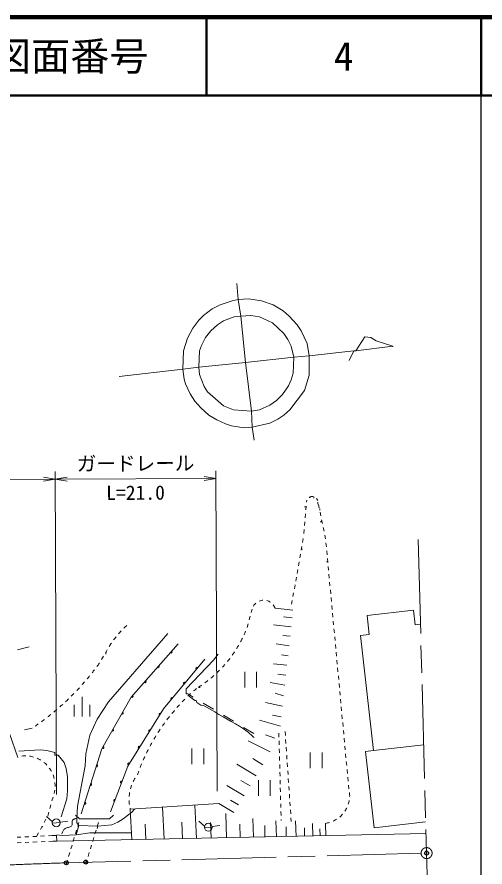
# Model space of a CAD drawing. Units: millimetres, scale not verified. Extents: x 40000 to 680000, y 20000 to 380000.
# Drawn here: x 519850 to 579500, y 271621 to 380000 of the extents above; entities that cross this region are included whole.
import ezdxf
from ezdxf.enums import TextEntityAlignment as Align

# ---------------------------------------------------------------- set-up
doc = ezdxf.new("R2010")
doc.units = ezdxf.units.MM
doc.header["$LTSCALE"] = 1000
doc.header["$PDMODE"] = 32
doc.header["$PDSIZE"] = 500
doc.linetypes.add('CHAIN', pattern=[18.5, 12, -1.5, 3.5, -1.5])
for name, color, linetype, lineweight in [('M-BGD', 7, 'Continuous', 13), ('M-BMK', 2, 'CHAIN', 13), ('M-STR-HTXT', 7, 'Continuous', 13), ('M-TTL', 2, 'Continuous', 140), ('M-TTL-BAND', 7, 'Continuous', 25), ('M-TTL-LINE', 7, 'Continuous', 50)]:
    doc.layers.add(name, color=color, linetype=linetype, lineweight=lineweight)
doc.layers.add('M-OTRS', color=6, linetype='Continuous')
doc.layers.add('M-TTL-TXT', color=7, linetype='Continuous')
doc.styles.add('ＭＳ ゴシック', font='')
doc.styles.get('ＭＳ ゴシック').set_extended_font_data('MS Gothic')

# ---------------------------------------------------------------- blocks, each defined once
blk = doc.blocks.new('電話柱1')
at = {"color": 7, "linetype": 'Continuous', "lineweight": 13}
for p, q in [((-1.203, 0.848), (-0.496, 0.14)), ((-0.516, 0.002), (0.484, 0.002)), ((1.475, 0.164), (0.478, 0.078))]:
    blk.add_line(p, q, dxfattribs=at)
blk.add_circle((-0.016, 0.002), 0.5, dxfattribs=at)
blk = doc.blocks.new('荒地')
at = {"color": 7, "linetype": 'Continuous', "lineweight": 13}
for p, q in [((0, 0), (0, 2.5)), ((-1, 1.5), (-1, 0)), ((1, 1.5), (1, 0))]:
    blk.add_line(p, q, dxfattribs=at)
blk = doc.blocks.new('田')
at = {"color": 7, "linetype": 'Continuous', "lineweight": 13}
for p, q in [((-0.75, 2), (-0.75, 0)), ((0.75, 0), (0.75, 2))]:
    blk.add_line(p, q, dxfattribs=at)
blk = doc.blocks.new('open_arrow')
at = {"color": 0, "linetype": 'Continuous', "lineweight": -2}
blk.add_lwpolyline([(7.5, 1.25), (0, 0), (7.5, -1.25)], dxfattribs=at)

msp = doc.modelspace()

# ---------------------------------------------------------------- linework, layer by layer
at = {"layer": 'M-BGD'}
for p, q in [((547862, 346005), (548031, 343973)), ((548031, 343973), (548370, 341856)), ((548370, 341856), (548963, 335929)), ((562763, 337453), (557091, 336776)), ((562763, 337453), (562171, 336183)), ((563017, 337453), (562763, 337453)), ((567759, 338046), (563017, 337453)), ((567759, 338046), (567759, 337961)), ((555143, 336607), (548963, 335929)), ((557091, 336776), (555143, 336607)), ((541004, 335083), (532876, 334151)), ((543036, 335337), (541004, 335083)), ((548963, 335929), (543036, 335337)), ((548963, 335929), (549725, 329749)), ((549725, 329749), (549809, 327717)), ((549809, 327717), (550063, 326023)), ((557091, 318742), (557260, 318742)), ((557683, 318827), (557683, 318657)), ((556498, 317557), (556667, 317557)), ((556722, 317644), (556678, 317146)), ((556786, 318383), (556765, 318142)), ((558191, 318149), (558191, 317895)), ((558375, 317366), (558274, 317856)), ((556635, 316648), (556591, 316150)), ((558445, 317303), (558445, 317133)), ((558577, 316386), (558476, 316876)), ((556548, 315652), (556504, 315154)), ((558699, 315779), (558530, 315609)), ((558779, 315407), (558678, 315897)), ((556461, 314656), (556417, 314157)), ((558981, 314428), (558880, 314917)), ((556343, 313485), (556255, 312993)), ((559183, 313448), (559082, 313938)), ((556075, 312138), (556244, 312138)), ((556167, 312501), (556079, 312008)), ((559278, 312439), (559232, 312937)), ((555991, 311516), (555904, 311024)), ((559371, 311443), (559324, 311941)), ((555816, 310532), (555728, 310039)), ((559292, 310529), (559461, 310529)), ((559463, 310447), (559417, 310945)), ((555640, 309547), (555552, 309055)), ((559556, 309452), (559510, 309950)), ((559649, 308456), (559602, 308954)), ((555464, 308563), (555377, 308071)), ((559741, 307460), (559695, 307958)), ((555289, 307578), (555201, 307086)), ((559834, 306465), (559788, 306962)), ((555113, 306594), (555025, 306102)), ((559927, 305469), (559880, 305967)), ((555013, 304373), (552804, 304611)), ((554938, 305609), (554850, 305117)), ((560019, 304473), (559973, 304971)), ((549567, 303599), (549437, 303116)), ((549814, 304512), (549697, 304082)), ((554907, 303395), (553803, 303515)), ((560112, 303477), (560066, 303975)), ((549307, 302633), (549176, 302151)), ((554782, 302235), (552532, 302478)), ((560205, 302482), (560158, 302980)), ((560297, 301486), (560251, 301984)), ((554652, 301038), (553717, 301139)), ((560390, 300490), (560344, 300988)), ((521379, 299677), (519928, 299297)), ((540404, 300089), (534406, 293266)), ((554523, 299837), (552875, 300056)), ((560483, 299495), (560436, 299993)), ((530623, 298074), (530884, 298500)), ((531183, 299015), (531183, 298761)), ((538530, 291767), (543778, 298140)), ((545491, 298761), (544899, 297999)), ((554399, 298532), (553557, 298653)), ((560575, 298499), (560529, 298997)), ((530320, 297577), (530363, 297647)), ((554254, 297356), (552555, 297530)), ((560668, 297503), (560621, 298001)), ((560760, 296508), (560714, 297005)), ((554116, 296075), (553116, 296206)), ((560853, 295512), (560807, 296010)), ((553977, 294790), (552113, 295164)), ((560946, 294516), (560899, 295014)), ((543036, 294527), (543205, 294527)), ((553833, 293464), (552755, 293800)), ((561038, 293520), (560992, 294018)), ((534406, 293266), (530658, 286668)), ((541825, 293580), (542305, 293291)), ((561131, 292525), (561085, 293023)), ((533956, 284494), (538530, 291767)), ((543591, 292518), (544877, 291746)), ((543713, 292157), (545068, 291395)), ((553689, 292135), (551512, 292597)), ((561224, 291529), (561177, 292027)), ((546163, 290973), (547448, 290201)), ((553541, 290764), (552434, 290993)), ((561316, 290533), (561270, 291031)), ((548734, 289428), (550020, 288655)), ((553414, 289593), (550750, 290352)), ((561409, 289538), (561363, 290036)), ((519939, 285590), (518890, 288657)), ((520818, 289104), (521792, 289330)), ((552715, 288066), (551536, 288492)), ((553225, 288693), (553238, 288193)), ((554025, 288883), (554058, 288384)), ((561502, 288542), (561455, 289040)), ((552113, 286302), (549321, 287711)), ((553252, 287693), (553265, 287193)), ((554092, 287885), (554126, 287386)), ((561594, 287546), (561548, 288044)), ((524663, 286230), (524663, 285891)), ((530658, 286668), (528033, 278421)), ((553279, 286694), (553292, 286194)), ((554159, 286887), (554193, 286389)), ((561687, 286551), (561641, 287048)), ((571685, 287195), (565305, 286475)), ((551170, 284665), (549889, 285436)), ((553306, 285694), (553319, 285194)), ((554227, 285890), (554260, 285391)), ((561780, 285555), (561733, 286053)), ((561872, 284559), (561826, 285057)), ((531782, 278646), (533956, 284494)), ((550325, 283260), (547889, 284725)), ((553333, 284694), (553346, 284194)), ((554294, 284892), (554328, 284393)), ((561965, 283563), (561919, 284061)), ((553360, 283695), (553373, 283195)), ((554361, 283894), (554395, 283395)), ((554429, 282897), (554463, 282398)), ((562058, 282568), (562011, 283066)), ((548786, 280701), (546592, 282021)), ((549552, 281974), (548397, 282668)), ((553386, 282695), (553400, 282195)), ((554496, 281899), (554530, 281400)), ((562147, 281608), (562104, 282070)), ((524585, 281045), (524574, 281009)), ((553413, 281695), (553427, 281196)), ((554564, 280901), (554597, 280402)), ((524438, 280527), (524303, 280046)), ((545590, 279701), (534294, 278984)), ((547496, 278555), (545590, 279701)), ((548086, 279537), (547047, 280162)), ((553440, 280696), (553454, 280196)), ((553467, 279696), (553481, 279196)), ((554631, 279903), (554665, 279405)), ((523896, 278603), (523760, 278121)), ((524167, 279565), (524031, 279084)), ((534492, 275073), (534294, 278984)), ((538612, 275163), (538405, 279245)), ((542748, 275253), (542532, 279507)), ((553494, 278696), (553508, 278197)), ((554698, 278906), (554732, 278407)), ((523545, 277727), (523307, 277287)), ((527832, 277761), (527310, 278228)), ((527832, 277761), (531619, 277761)), ((531619, 277761), (532140, 278228)), ((546562, 275337), (546469, 278461)), ((549981, 275411), (549903, 277790)), ((552909, 275475), (552843, 277509)), ((553521, 277697), (553525, 277559)), ((554766, 277908), (554799, 277409)), ((555417, 275530), (555360, 277489)), ((523068, 276848), (522830, 276409)), ((522970, 276747), (523139, 276747)), ((527711, 276917), (527373, 275731)), ((527735, 277282), (527590, 276804)), ((527711, 276917), (530167, 276832)), ((530223, 277282), (530078, 276804)), ((530167, 276832), (530082, 276493)), ((536279, 275112), (536179, 277094)), ((540953, 275214), (540845, 277339)), ((544581, 275293), (544531, 277313)), ((548285, 275374), (548242, 277093)), ((551456, 275444), (551420, 276906)), ((554173, 275503), (554142, 276745)), ((556499, 275554), (556473, 276607)), ((557564, 275577), (557516, 277188)), ((558490, 275597), (558468, 276489)), ((559211, 275613), (559168, 277062)), ((520354, 275440), (519855, 275417)), ((521353, 275485), (520854, 275462)), ((522352, 275530), (521853, 275507)), ((522591, 275969), (522352, 275530)), ((523351, 275575), (522852, 275552)), ((524350, 275620), (523851, 275597)), ((524850, 275642), (524350, 275620)), ((524917, 275645), (524850, 275642)), ((524902, 275636), (524917, 274915)), ((571990, 275892), (524917, 274915)), ((524917, 275731), (525595, 275647)), ((525595, 275647), (527373, 275731)), ((527154, 275368), (527009, 274890)), ((527445, 276325), (527299, 275847)), ((529642, 275368), (529497, 274890)), ((529932, 276325), (529787, 275847)), ((520370, 274725), (519870, 274704)), ((521369, 274767), (520869, 274746)), ((521920, 274790), (521869, 274788)), ((522420, 274811), (521920, 274790)), ((523419, 274852), (522919, 274831)), ((524418, 274894), (523918, 274873)), ((524917, 274915), (524418, 274894)), ((526864, 274411), (526719, 273933)), ((529352, 274411), (529207, 273933)), ((526574, 273454), (526428, 272976)), ((529061, 273454), (528916, 272976)), ((526283, 272497), (526138, 272019)), ((528771, 272497), (528626, 272019))]:
    msp.add_line(p, q, dxfattribs=at)
at = {"layer": 'M-BGD', "linetype": 'CHAIN'}
msp.add_line((570979, 313378), (572596, 253400), dxfattribs=at)
at = {"layer": 'M-BGD'}
for points in [[(548031, 343973), (547269, 343803), (545745, 343295), (544729, 342787), (543629, 341941), (543036, 341348), (542274, 340332), (541597, 339062), (541089, 337453), (541004, 335083)], [(548031, 343973), (549386, 344057), (550995, 343803), (552519, 343295), (553789, 342533), (554551, 341856), (555567, 340755), (556075, 339993), (556837, 338385), (557091, 336776)], [(548370, 341856), (547523, 341771), (546169, 341263), (545407, 340755), (544560, 339993), (543883, 339147), (543375, 338131), (543121, 337453), (543036, 335337)], [(548370, 341856), (549640, 341941), (550741, 341771), (552434, 341009), (553873, 339655), (554381, 338893), (554805, 338046), (555143, 336607)], [(567759, 338046), (565642, 338723), (564965, 339147), (564203, 339231), (563017, 337453)], [(555143, 336607), (555059, 334575), (554805, 333728), (554466, 332966), (553704, 331865), (552942, 331103), (552095, 330511), (550741, 329918), (549725, 329749)], [(549809, 327717), (552095, 328225), (553111, 328733), (553873, 329241), (554635, 329918), (556498, 332373), (557091, 334321), (557091, 336776)], [(541004, 335083), (541173, 333813), (541343, 333220), (541935, 331950), (542528, 331019), (543290, 330172), (544306, 329241), (545322, 328648), (546423, 328140), (547185, 327886), (548793, 327632), (549809, 327717)], [(543036, 335337), (543121, 334405), (543713, 332881), (544137, 332204), (546169, 330426), (547439, 329918), (549725, 329749)], [(571271, 302571), (570600, 302495), (570389, 304362), (564464, 303693), (564736, 301282), (563647, 301159), (565305, 286475)], [(539057, 301385), (531521, 292665), (530082, 290463), (529151, 288431), (528643, 286061), (528558, 284537), (527542, 279372), (527457, 277763)], [(542528, 292834), (541851, 293342), (541681, 293681), (541427, 293681), (541427, 294358), (544899, 297999)], [(542528, 292834), (542697, 292834), (542782, 292580), (543290, 292241), (543713, 292157)], [(545068, 291395), (545587, 291085), (546109, 290783), (546634, 290483), (547158, 290181), (547678, 289874), (548192, 289559), (548698, 289230), (549192, 288884), (549308, 288796), (549421, 288705), (549531, 288610), (549640, 288513), (549748, 288415), (549856, 288317), (549965, 288219), (550074, 288122)], [(524663, 286230), (523647, 286484), (522801, 286569), (520091, 286399)], [(565305, 286475), (564267, 286358), (565366, 276622), (571934, 277363)], [(524663, 285891), (525087, 285891), (525849, 284960), (526103, 284198), (526272, 283097), (526272, 281319), (526187, 280303), (525495, 277997)], [(534810, 279016), (534485, 278610), (533384, 277763), (532707, 277340), (531945, 277001), (530167, 276832)], [(527434, 277840), (527368, 277810), (527299, 277784), (527229, 277759), (527160, 277734), (527093, 277705), (527030, 277671), (526975, 277629), (526928, 277578), (526886, 277497), (526867, 277406), (526863, 277309), (526866, 277209), (526868, 277109), (526863, 277014), (526841, 276925), (526796, 276847), (526716, 276775), (526621, 276727), (526513, 276695), (526400, 276672), (526284, 276650), (526171, 276624), (526065, 276586), (525972, 276528), (525900, 276462), (525839, 276387), (525784, 276306), (525734, 276220), (525686, 276132), (525640, 276044), (525592, 275956), (525540, 275872)], [(527457, 277763), (527457, 277255), (527711, 276917)], [(534446, 275985), (529151, 275985), (527373, 275731)]]:
    msp.add_lwpolyline(points, dxfattribs=at)
for centre, radius, start, end in [((557473, 318127), 733, 81.4462, 120.52518), ((557473, 318127), 733, 17.29952, 42.36722), ((551287, 304113), 1526, 93.17792, 111.94664), ((551287, 304113), 1526, 130.71535, 149.48406), ((551287, 304113), 1526, 55.6405, 74.40921), ((551287, 304113), 1526, 18.10307, 36.87178), ((542123, 293249), 12360, 132.07361, 134.39146), ((542123, 293249), 12360, 136.70932, 139.02717), ((534540, 307753), 15672, 335.39725, 337.22523), ((542123, 293249), 12360, 141.34503, 143.66289), ((534540, 307753), 15672, 331.74129, 333.56927), ((542123, 293249), 12360, 150.61645, 152.65114), ((542123, 293249), 12360, 145.98074, 148.2986), ((539471, 299027), 150, 228.68062, 48.68062), ((534540, 307753), 15672, 328.08534, 329.91332), ((534540, 307753), 15672, 320.77342, 322.6014), ((534540, 307753), 15672, 324.42938, 326.25736), ((503380, 316903), 33156, 323.48216, 324.3462), ((537820, 297150), 150, 228.68062, 48.68062), ((542797, 296949), 150, 50.52754, 230.52754), ((534540, 307753), 15672, 317.11746, 318.94544), ((503380, 316903), 33156, 320.02597, 320.89002), ((503380, 316903), 33156, 321.75406, 322.61811), ((534540, 307753), 15672, 309.80555, 311.63353), ((534540, 307753), 15672, 313.4615, 315.28948), ((503380, 316903), 33156, 318.29787, 319.16192), ((536170, 295272), 150, 228.68062, 48.68062), ((541208, 295019), 150, 50.52754, 230.52754), ((534540, 307753), 15672, 302.49363, 304.32161), ((534540, 307753), 15672, 306.14959, 307.97757), ((503380, 316903), 33156, 314.84169, 315.70573), ((503380, 316903), 33156, 316.56978, 317.43383), ((559405, 274903), 25649, 132.789, 133.90592), ((559405, 274903), 25649, 130.55516, 131.67208), ((503380, 316903), 33156, 313.11359, 313.97764), ((534519, 293394), 150, 228.68062, 48.68062), ((539619, 293089), 150, 50.52754, 230.52754), ((559405, 274903), 25649, 135.02283, 136.13975), ((503380, 316903), 33156, 309.6574, 310.52145), ((503380, 316903), 33156, 311.3855, 312.24954), ((559405, 274903), 25649, 139.4905, 140.60742), ((559405, 274903), 25649, 137.25667, 138.37359), ((503380, 316903), 33156, 307.92931, 308.79335), ((533256, 291241), 150, 240.39555, 60.39555), ((538111, 291100), 150, 57.83561, 237.83561), ((559405, 274903), 25649, 141.72434, 142.84126), ((503380, 316903), 33156, 304.47312, 305.33717), ((503380, 316903), 33156, 306.20121, 307.06526), ((559405, 274903), 25649, 143.95817, 145.07509), ((532021, 289067), 150, 240.39555, 60.39555), ((536780, 288984), 150, 57.83561, 237.83561), ((559405, 274903), 25649, 148.42584, 149.54276), ((559405, 274903), 25649, 146.19201, 147.30893), ((559405, 274903), 25649, 150.65968, 151.7766), ((530785, 286894), 150, 240.39555, 60.39555), ((535449, 286868), 150, 57.83561, 237.83561), ((559405, 274903), 25649, 152.89351, 154.01043), ((520895, 281986), 3808, 89.02402, 96.54814), ((520895, 281986), 3808, 73.97577, 81.49989), ((520895, 281986), 3808, 58.92752, 66.45164), ((559405, 274903), 25649, 155.12735, 156.24427), ((520895, 281986), 3808, 43.87927, 51.40339), ((520895, 281986), 3808, 28.83102, 36.35515), ((529978, 284533), 150, 252.34988, 72.34988), ((534118, 284751), 150, 57.83561, 237.83561), ((559405, 274903), 25649, 157.36118, 158.4781), ((520895, 281986), 3808, 13.78277, 21.3069), ((539232, 280256), 5100, 147.98552, 153.60332), ((559405, 274903), 25649, 160.71194, 160.72608), ((559405, 274903), 25649, 159.59502, 160.71194), ((520895, 281986), 3808, 358.73452, 6.25865), ((529220, 282151), 150, 252.34988, 72.34988), ((533191, 282436), 150, 69.60512, 249.60512), ((539232, 280256), 5100, 159.22113, 164.83893), ((520895, 281986), 3808, 345.69481, 351.2104), ((539232, 280256), 5100, 170.45673, 176.07453), ((558664, 280740), 3589, 358.01993, 6.0022), ((528462, 279768), 150, 252.34988, 72.34988), ((532320, 280092), 150, 69.60512, 249.60512), ((539232, 280256), 5100, 181.69233, 187.31013), ((558664, 280740), 3589, 342.05538, 350.03766), ((539232, 280256), 5100, 192.92794, 194.44793), ((558664, 280740), 3589, 326.09084, 334.07311), ((558664, 280740), 3589, 294.16174, 302.14402), ((558664, 280740), 3589, 310.12629, 318.10856), ((558664, 280740), 3589, 277.74364, 278.1972), ((558664, 280740), 3589, 278.1972, 286.17947)]:
    msp.add_arc(centre, radius, start, end, dxfattribs=at)
at = {"layer": 'M-BMK'}
msp.add_line((571358, 273374), (526140, 272155), dxfattribs=at)
msp.add_circle((572057, 273393), 700, dxfattribs=at)
msp.add_arc((559374, -727293), 1000000, 91.90056, 93.48542, dxfattribs=at)
at = {"layer": 'M-OTRS'}
for p in [(572057, 273393), (526140, 272155), (528619, 272244)]:
    msp.add_point(p, dxfattribs=at)
at = {"layer": 'M-STR-HTXT'}
for p, q in [((524892, 280864), (524719, 322067)), ((545381, 281311), (545210, 322153)), ((490417, 320923), (524723, 321067)), ((524723, 321067), (545214, 321153))]:
    msp.add_line(p, q, dxfattribs=at)
at = {"layer": 'M-TTL'}
msp.add_line((680000, 380000), (40000, 380000), dxfattribs=at)
at = {"layer": 'M-TTL-BAND'}
msp.add_line((579000, 20000), (579000, 370000), dxfattribs=at)
at = {"layer": 'M-TTL-LINE'}
for p, q in [((543997, 380000), (543997, 370000)), ((579000, 380000), (579000, 370000)), ((40000, 370000), (680000, 370000))]:
    msp.add_line(p, q, dxfattribs=at)

# ---------------------------------------------------------------- block references
at = {"layer": 'M-BGD', "xscale": 1000, "yscale": 1000}
for name, p in [('田', (549637, 294498)), ('荒地', (528144, 290809)), ('田', (542900, 284714)), ('田', (557978, 284233)), ('田', (551362, 280698))]:
    msp.add_blockref(name, p, dxfattribs=at)
at = {"layer": 'M-BGD', "xscale": 1000, "yscale": 1000, "rotation": 2.58105}
for p in [(524867, 277251), (544248, 276689)]:
    msp.add_blockref('電話柱1', p, dxfattribs=at)
at = {"layer": 'M-STR-HTXT', "xscale": 200, "yscale": 200}
for p, rotation in [((524723, 321067), 180.2), ((524723, 321067), 0.2), ((545214, 321153), 180.2)]:
    msp.add_blockref('open_arrow', p, dxfattribs=dict(at, rotation=rotation))

# ---------------------------------------------------------------- texts
at = {"layer": 'M-STR-HTXT', "style": 'ＭＳ ゴシック'}
for s, p in [('ガードレール', (534967, 321610)), ('L=21.0', (534967, 317887))]:
    msp.add_text(s, height=1833, rotation=0.241, dxfattribs=at).set_placement(p, align=Align.BOTTOM_CENTER)
at = {"layer": 'M-TTL-TXT', "style": 'ＭＳ ゴシック'}
for s, p in [('図面番号', (526622, 375000)), ('4', (561497, 375000))]:
    msp.add_text(s, height=3666, dxfattribs=at).set_placement(p, align=Align.MIDDLE_CENTER)

doc.saveas('drawing.dxf')
